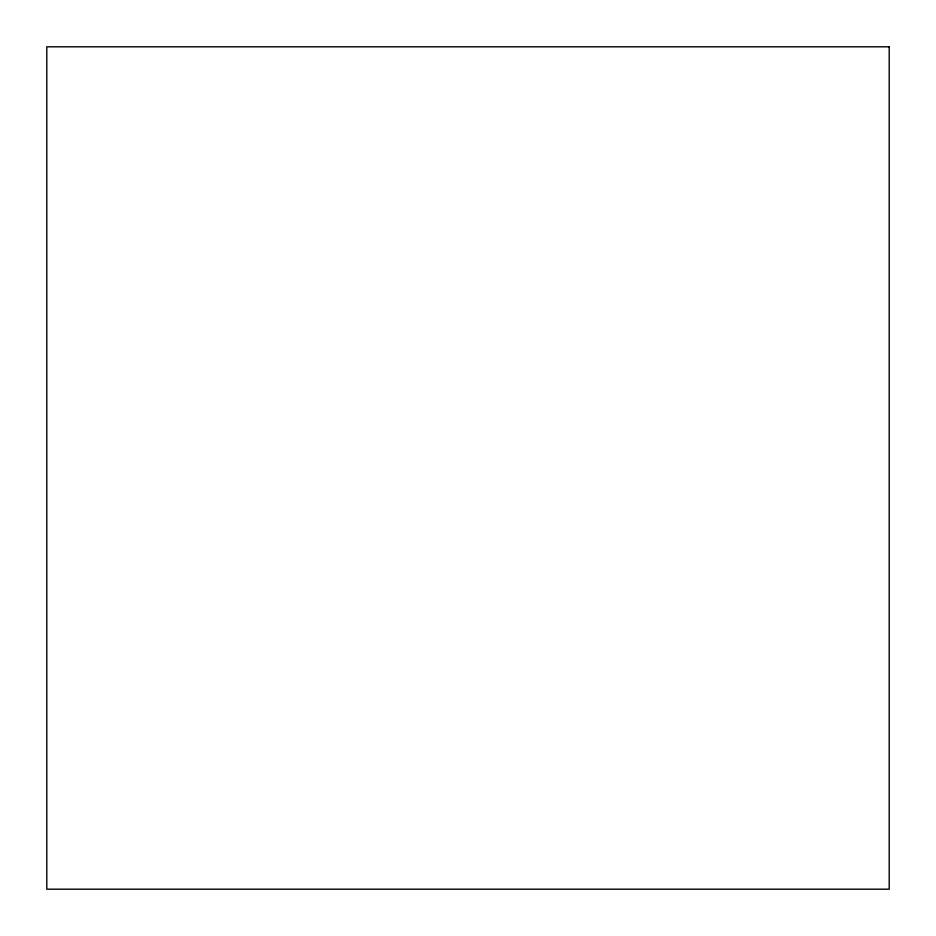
<?xml version="1.0" encoding="UTF-8"?>
<svg xmlns="http://www.w3.org/2000/svg" width="936" height="936" viewBox="0 0 936 936"><rect width="100%" height="100%" fill="white"/><g stroke="black" fill="none" stroke-linecap="round" stroke-linejoin="round"><path stroke-width="1.4" d="M889.2 46.8L46.8 46.8L46.8 889.2L889.2 889.2L889.2 46.8"/></g></svg>
